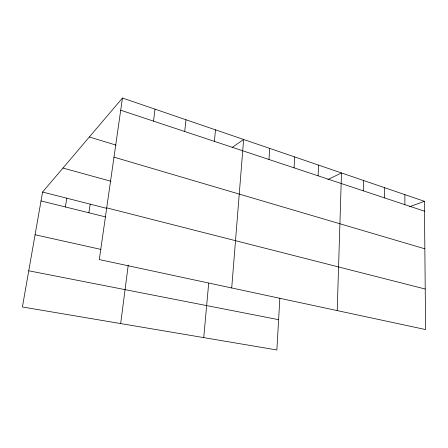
<?xml version="1.0" encoding="UTF-8"?>
<svg xmlns="http://www.w3.org/2000/svg" width="448" height="448" viewBox="0 0 448 448"><rect width="100%" height="100%" fill="white"/><g stroke="black" fill="none" stroke-linecap="round" stroke-linejoin="round"><path stroke-width="0.67" d="M404.88 204.663L404.886 194.639M384.49 197.887L384.591 187.695M363.266 190.831L363.474 180.471M337.21 310.593L341.488 172.95L327.902 179.558M318.114 175.829L318.573 165.11M294.073 167.843L294.666 156.934M279.854 298.222L276.87 349.972L22.4 306.97L42.577 192.041L122.461 98.028L424.402 201.314L425.6 329.554L99.299 259.566L122.461 98.028M268.962 159.499L269.707 148.4M231.711 287.969L243.628 139.474L232.17 147.465M203.734 337.613L208.69 283.242M214.402 141.372L215.494 129.853M184.705 131.499L185.993 119.762M153.513 121.134L155.019 109.166M120.669 323.574L128.229 265.166M88.894 212.789L90.205 204.159M65.38 206.965L66.808 198.206M409.478 206.758L424.402 201.314M28.75 270.794L278.617 319.676M35.078 234.763L100.946 249.413M41.014 200.928L105.605 216.927M106.714 207.861L425.219 289.027M42.577 192.041L106.826 208.387M62.972 168.039L110.908 181.266M113.982 157.147L424.844 248.808M89.354 136.987L115.965 145.09M120.714 110.236L424.497 211.176"/></g></svg>
